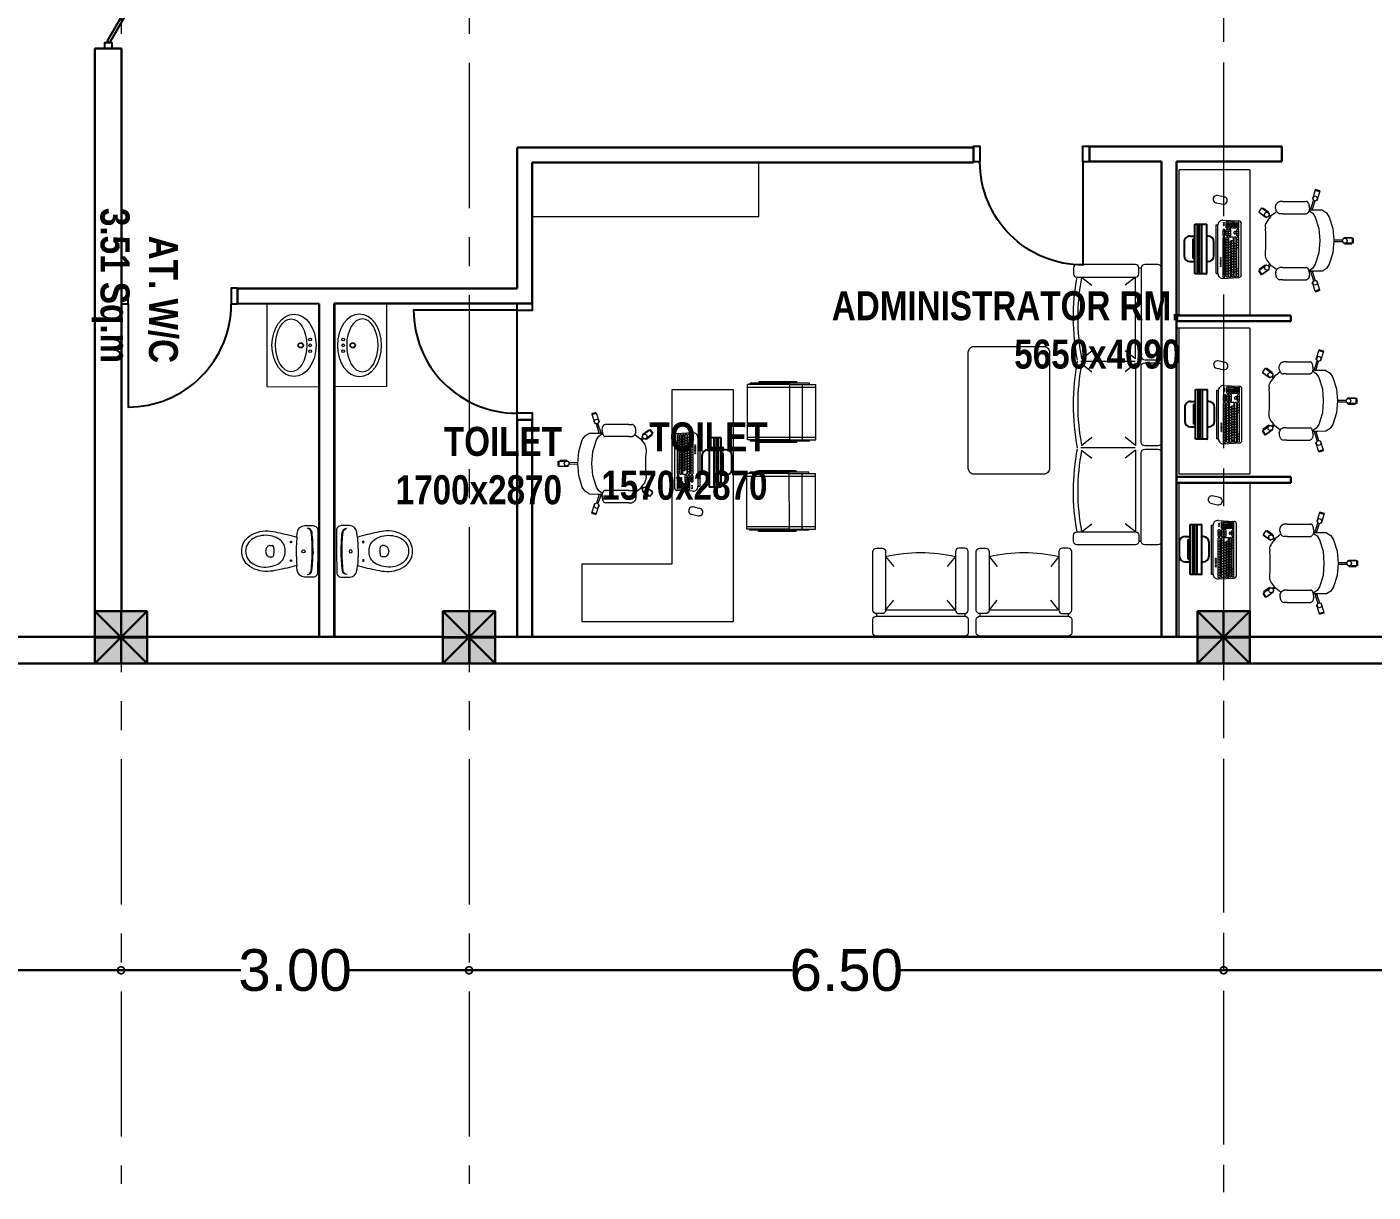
# Model space of a CAD drawing. Header units: metres. Extents: x 319894 to 3389272, y 120 to 6136017.
# Drawn here: x 321639.92 to 321651.53, y 3068002.67 to 3068012.71 of the extents above; entities that cross this region are included whole.
import ezdxf

# ---------------------------------------------------------------- set-up
doc = ezdxf.new("R2010")
doc.units = ezdxf.units.M
doc.header["$MEASUREMENT"] = 0
doc.linetypes.add('CENTER', pattern=[2, 1.25, -0.25, 0.25, -0.25])
doc.linetypes.add('HIDDEN', pattern=[0.375, 0.25, -0.125])
doc.layers.get('Defpoints').update_dxf_attribs({"color": 254})
for name, color, linetype, lineweight in [('a_MUEBLE', 255, 'Continuous', 5), ('a_MUEBLE ART', 4, 'Continuous', 5), ('centerline', 255, 'HIDDEN', 5), ('column', 50, 'Continuous', 30), ('Fixtures', 31, 'Continuous', 20), ('FURNITURE P 1 200', 255, 'Continuous', 13), ('hatch', 252, 'Continuous', 15), ('MOBILIARIO1', 144, 'Continuous', 5), ('wall', 4, 'Continuous', 30), ('WALL 1 200', 2, 'Continuous', 25)]:
    doc.layers.add(name, color=color, linetype=linetype, lineweight=lineweight)
for name, color, linetype in [('door_cad-block.com', 7, 'Continuous'), ('S-DIM', 7, 'Continuous'), ('TEXT', 255, 'Continuous')]:
    doc.layers.add(name, color=color, linetype=linetype)
doc.styles.get("Standard").update_dxf_attribs({"font": 'arial.ttf'})
doc.styles.add('TEXTS', font='swissl.ttf')
doc.dimstyles.new('DIMTEXT', dxfattribs={"dimscale": 0.4, "dimtxt": 0.9, "dimasz": 0.3, "dimexe": 0.05, "dimexo": 0.05, "dimgap": 0.05, "dimtad": 0, "dimzin": 1, "dimdsep": 46, "dimtxsty": 'TEXTS', "dimblk": 'DOTSMALL', "dimcen": 0.1, "dimclrd": 256, "dimclre": 6, "dimclrt": 3, "dimadec": 0, "dimazin": 0, "dimtfac": 0.15, "dimtix": 1, "dimtofl": 0, "dimtmove": 1, "dimatfit": 3, "dimldrblk": 'OPEN', "dimfxl": 1, "dimtolj": 1, "dimtzin": 0, "dimarcsym": 0})

# ---------------------------------------------------------------- blocks, each defined once
blk = doc.blocks.new('_DotSmall')
at = {"color": 0, "linetype": 'ByBlock', "const_width": 0.5}
blk.add_lwpolyline([(-0.0625, 0, 1), (0.0625, 0, 1)], format="xyb", close=True, dxfattribs=at)
blk = doc.blocks.new('*D901')
at = {"layer": 'Defpoints', "color": 0, "transparency": 16777216}
for p in [(322200.75, 3068056.698), (322200.75, 3068056.698), (322194.75, 3068056.233)]:
    blk.add_point(p, dxfattribs=at)
at = {"layer": 'S-DIM', "color": 6, "lineweight": -2, "transparency": 16777216}
blk.add_line((322194.75, 3068056.253), (322194.75, 3068056.718), dxfattribs=at)
at = {"layer": 'S-DIM', "lineweight": -2, "transparency": 16777216}
for p, q in [((322194.75, 3068056.698), (322197.283, 3068056.698)), ((322200.75, 3068056.698), (322198.217, 3068056.698))]:
    blk.add_line(p, q, dxfattribs=at)
at = {"layer": 'S-DIM', "lineweight": -2, "transparency": 16777216, "xscale": 0.12, "yscale": 0.12, "zscale": 0.12, "rotation": 180}
blk.add_blockref('_DotSmall', (322194.75, 3068056.698), dxfattribs=at)
at = {"layer": 'S-DIM', "lineweight": -2, "transparency": 16777216, "xscale": 0.12, "yscale": 0.12, "zscale": 0.12}
blk.add_blockref('_DotSmall', (322200.75, 3068056.698), dxfattribs=at)
at = {"layer": 'S-DIM', "color": 3, "transparency": 16777216, "insert": (322197.75, 3068056.698), "char_height": 0.36, "attachment_point": 5, "style": 'TEXTS'}
blk.add_mtext('\\A1;6.00', dxfattribs=at)
blk = doc.blocks.new('_Open')
at = {"color": 0, "linetype": 'ByBlock', "lineweight": -2}
for p, q in [((-1, 0.167), (0, 0)), ((-1, -0.167), (0, 0)), ((0, 0), (-1, 0))]:
    blk.add_line(p, q, dxfattribs=at)
blk = doc.blocks.new('*D902')
at = {"layer": 'Defpoints', "color": 0, "transparency": 16777216}
for p in [(322200.75, 3068056.698), (322203.75, 3068056.698), (322203.75, 3068056.698)]:
    blk.add_point(p, dxfattribs=at)
at = {"layer": 'S-DIM', "lineweight": -2, "transparency": 16777216}
for p, q in [((322200.75, 3068056.698), (322201.782, 3068056.698)), ((322203.75, 3068056.698), (322202.718, 3068056.698))]:
    blk.add_line(p, q, dxfattribs=at)
at = {"layer": 'S-DIM', "lineweight": -2, "transparency": 16777216, "xscale": 0.12, "yscale": 0.12, "zscale": 0.12, "rotation": 180}
blk.add_blockref('_DotSmall', (322200.75, 3068056.698), dxfattribs=at)
at = {"layer": 'S-DIM', "lineweight": -2, "transparency": 16777216, "xscale": 0.12, "yscale": 0.12, "zscale": 0.12}
blk.add_blockref('_DotSmall', (322203.75, 3068056.698), dxfattribs=at)
at = {"layer": 'S-DIM', "color": 3, "transparency": 16777216, "insert": (322202.25, 3068056.698), "char_height": 0.36, "attachment_point": 5, "style": 'TEXTS'}
blk.add_mtext('\\A1;3.00', dxfattribs=at)
blk = doc.blocks.new('*D903')
at = {"layer": 'Defpoints', "color": 0, "transparency": 16777216}
for p in [(322203.75, 3068056.698), (322210.255, 3068056.698), (322210.255, 3068056.698)]:
    blk.add_point(p, dxfattribs=at)
at = {"layer": 'S-DIM', "color": 6, "lineweight": -2, "transparency": 16777216}
blk.add_line((322210.255, 3068056.718), (322210.255, 3068056.718), dxfattribs=at)
at = {"layer": 'S-DIM', "lineweight": -2, "transparency": 16777216}
for p, q in [((322203.75, 3068056.698), (322206.535, 3068056.698)), ((322210.255, 3068056.698), (322207.47, 3068056.698))]:
    blk.add_line(p, q, dxfattribs=at)
at = {"layer": 'S-DIM', "lineweight": -2, "transparency": 16777216, "xscale": 0.12, "yscale": 0.12, "zscale": 0.12, "rotation": 180}
blk.add_blockref('_DotSmall', (322203.75, 3068056.698), dxfattribs=at)
at = {"layer": 'S-DIM', "lineweight": -2, "transparency": 16777216, "xscale": 0.12, "yscale": 0.12, "zscale": 0.12}
blk.add_blockref('_DotSmall', (322210.255, 3068056.698), dxfattribs=at)
at = {"layer": 'S-DIM', "color": 3, "transparency": 16777216, "insert": (322207.002, 3068056.698), "char_height": 0.36, "attachment_point": 5, "style": 'TEXTS'}
blk.add_mtext('\\A1;6.50', dxfattribs=at)
blk = doc.blocks.new('*D904')
at = {"layer": 'Defpoints', "color": 0, "transparency": 16777216}
for p in [(322210.255, 3068056.698), (322215.75, 3068056.698), (322215.75, 3068056.698)]:
    blk.add_point(p, dxfattribs=at)
at = {"layer": 'S-DIM', "color": 6, "lineweight": -2, "transparency": 16777216}
blk.add_line((322210.255, 3068056.718), (322210.255, 3068056.718), dxfattribs=at)
at = {"layer": 'S-DIM', "lineweight": -2, "transparency": 16777216}
for p, q in [((322210.255, 3068056.698), (322212.535, 3068056.698)), ((322215.75, 3068056.698), (322213.47, 3068056.698))]:
    blk.add_line(p, q, dxfattribs=at)
at = {"layer": 'S-DIM', "lineweight": -2, "transparency": 16777216, "xscale": 0.12, "yscale": 0.12, "zscale": 0.12, "rotation": 180}
blk.add_blockref('_DotSmall', (322210.255, 3068056.698), dxfattribs=at)
at = {"layer": 'S-DIM', "lineweight": -2, "transparency": 16777216, "xscale": 0.12, "yscale": 0.12, "zscale": 0.12}
blk.add_blockref('_DotSmall', (322215.75, 3068056.698), dxfattribs=at)
at = {"layer": 'S-DIM', "color": 3, "transparency": 16777216, "insert": (322213.002, 3068056.698), "char_height": 0.36, "attachment_point": 5, "style": 'TEXTS'}
blk.add_mtext('\\A1;5.50', dxfattribs=at)
blk = doc.blocks.new('column')
at = {"layer": 'hatch'}
h = blk.add_hatch(color=256, dxfattribs=at)
h.dxf.hatch_style = 1
h.paths.add_polyline_path([(0, 0), (0.45, 0), (0.45, 0.45), (0, 0.45)])
at = {"layer": 'column'}
for p, q in [((0, 0.45), (0.45, 0)), ((0, 0), (0.45, 0.45)), ((0.225, 0.45), (0.225, 0)), ((0, 0.225), (0.45, 0.225))]:
    blk.add_line(p, q, dxfattribs=at)
blk.add_lwpolyline([(0, 0), (0.45, 0), (0.45, 0.45), (0, 0.45)], close=True, dxfattribs=at)
blk = doc.blocks.new('ca_ba_wc057')
at = {"layer": 'a_MUEBLE ART', "color": 8}
for p, q in [((0, -4), (-1.1, -4)), ((0, -4), (1.1, -4)), ((-4.8, -41.3), (-4.8, -39.3)), ((4.8, -41.3), (4.8, -39.3))]:
    blk.add_line(p, q, dxfattribs=at)
at = {"layer": 'a_MUEBLE ART'}
blk.add_lwpolyline([(-16.3, -34.8, -0.017322), (-12.2, -18, -0.007818), (-16.6, -17.5, -0.379899), (-22.2, -11.2), (-22.2, -4, -0.414214), (-18.2, 0), (0, 0), (18.2, 0, -0.414214), (22.2, -4), (22.2, -11.2, -0.379899), (16.6, -17.5, -0.007818), (12.2, -18, -0.017322), (16.3, -34.8, -0.034533), (17.5, -43, -0.180901), (11.8, -60.3, -0.210568), (0, -65.5, -0.210568), (-11.8, -60.3, -0.180901), (-17.5, -43, -0.034533)], format="xyb", close=True, dxfattribs=at)
at = {"layer": 'a_MUEBLE ART', "color": 8}
for centre, radius in [((0, -12.2), 1.35), ((0, -12.2), 1.35), ((-8, -23), 0.75), ((8, -23), 0.75)]:
    blk.add_circle(centre, radius, dxfattribs=at)
for centre, radius, start, end in [((-16, -8.9), 4, 96.2719, 180), ((-16, -9.6), 4, 96.2141, 169.7572), ((0, -154), 149.3, 90, 96.3306), ((0, -154), 150, 90, 96.2719), ((0, -154), 150, 83.7281, 90), ((0, -154), 149.3, 83.6694, 90), ((16, -8.9), 4, 0, 83.7281), ((16, -9.6), 4, 10.2428, 83.7859), ((-3.3, -39.3), 1.5, 96.6492, 180), ((-1.8, -41.3), 3, 180, 233.1301), ((0, -38.9), 6, 233.1301, 270), ((0, -67.6), 30, 90, 96.6492), ((0, -67.6), 30, 83.3508, 90), ((0, -38.9), 6, 270, 306.8699), ((3.3, -39.3), 1.5, 0, 83.3508), ((1.8, -41.3), 3, 306.8699, 0)]:
    blk.add_arc(centre, radius, start, end, dxfattribs=at)
at = {"layer": 'a_MUEBLE ART'}
for centre, radius, start, end in [((0, 121.9), 140.4, 264.9986, 270), ((0, 121.9), 140.4, 270, 275.0014), ((11.2, -45.8), 25, 152.5973, 168.3805), ((-0.7, -39.6), 11.6, 96.2419, 152.5973), ((0, -46), 18, 90, 96.2419), ((0, -46), 18, 83.7581, 90), ((0.7, -39.6), 11.6, 27.4027, 83.7581), ((-11.2, -45.8), 25, 11.6195, 27.4027), ((7.9, -45.1), 21.6, 168.3805, 209.1161), ((-7.9, -45.1), 21.6, 330.8839, 11.6195), ((0, -49.5), 12.6, 209.1161, 270), ((0, -49.5), 12.6, 270, 330.8839)]:
    blk.add_arc(centre, radius, start, end, dxfattribs=at)
blk = doc.blocks.new('GHE-BANH')
for p, q in [((-301, -34), (-231, -120)), ((301, -34), (231, -120)), ((-301, -497), (-231, -410)), ((301, -497), (231, -410)), ((-381, -527), (-381, -548)), ((-301, -497), (301, -497)), ((381, -527), (381, -548))]:
    blk.add_line(p, q)
for points in [[(-411, -497), (-411, 7, -0.414214), (-381, 37), (-331, 37, -0.414214), (-301, 7), (-301, -497, -0.414214), (-331, -527), (-381, -527, -0.414214)], [(411, -497), (411, 7, 0.414214), (381, 37), (331, 37, 0.414214), (301, 7), (301, -497, 0.414214), (331, -527), (381, -527, 0.414214)], [(-411, -578), (-411, -691, 0.414214), (-381, -721), (381, -721, 0.414214), (411, -691), (411, -578, 0.414214), (381, -548), (-381, -548, 0.414214)]]:
    blk.add_lwpolyline(points, format="xyb", close=True)
blk.add_arc((0, -1362), 1362, 77.2483, 102.7517)
blk = doc.blocks.new('SALOND')
for p, q in [((-1175, -194), (-1175, -173)), ((-391, -224), (-1095, -224)), ((-1095, -224), (-1025, -311)), ((-391, -224), (-461, -311)), ((-350, -224), (354, -224)), ((-350, -224), (-280, -311)), ((-350, -224), (-280, -311)), ((354, -224), (284, -311)), ((395, -224), (1099, -224)), ((395, -224), (465, -311)), ((1099, -224), (1029, -311)), ((1180, -194), (1180, -173)), ((-1095, -687), (-1025, -600)), ((-391, -687), (-461, -600)), ((-350, -687), (-280, -600)), ((354, -687), (284, -600)), ((395, -687), (465, -600)), ((1099, -687), (1029, -600))]:
    blk.add_line(p, q)
for points in [[(-383, -143), (-383, -30, 0.414214), (-413, 0), (-1175, 0, 0.414214), (-1205, -30), (-1205, -143, 0.414214), (-1175, -173), (-413, -173, 0.414214)], [(-357, -143), (-357, -30, -0.414214), (-327, 0), (327, 0, -0.414214), (357, -30), (357, -143, -0.414214), (327, -173), (-327, -173, -0.414214)], [(388, -143), (388, -30, -0.414214), (418, 0), (1180, 0, -0.414214), (1210, -30), (1210, -143, -0.414214), (1180, -173), (418, -173, -0.414214)], [(-1205, -224), (-1205, -728, 0.414214), (-1175, -758), (-1125, -758, 0.414214), (-1095, -728), (-1095, -224, 0.414214), (-1125, -194), (-1175, -194, 0.414214)], [(1210, -224), (1210, -728, -0.414214), (1180, -758), (1129, -758, -0.414214), (1099, -728), (1099, -224, -0.414214), (1129, -194), (1180, -194, -0.414214)]]:
    blk.add_lwpolyline(points, format="xyb", close=True)
for points in [[(-369, -225), (-369, -695)], [(376, -225), (376, -695)]]:
    blk.add_lwpolyline(points)
for centre, radius, start, end in [((-743, 1140), 1861, 259.0974, 280.9026), ((2, 1140), 1861, 259.0974, 280.9026), ((747, 1140), 1861, 259.0974, 280.9026), ((-743, 1160), 1921, 259.442, 280.9026), ((2, 1160), 1921, 258.8192, 281.1808), ((747, 1160), 1921, 259.0974, 280.558)]:
    blk.add_arc(centre, radius, start, end)
blk = doc.blocks.new('A$C0B3E6E50')
at = {"layer": 'Fixtures'}
blk.add_lwpolyline([(1077, 707), (1677, 707, 0.414214), (1727, 757), (1727, 1757, 0.414214), (1677, 1807), (1077, 1807, 0.414214), (1027, 1757), (1027, 757, 0.414214)], format="xyb", close=True, dxfattribs=at)
at = {"layer": 'Fixtures', "rotation": 180}
for p in [(615, 2482), (1507, 2482)]:
    blk.add_blockref('GHE-BANH', p, dxfattribs=at)
at = {"layer": 'Fixtures', "xscale": -1, "rotation": 270}
blk.add_blockref('SALOND', (2691, 1205), dxfattribs=at)
blk = doc.blocks.new('*U629')
at = {"color": 0}
for points in [[(-900, 0), (-850, 0), (-850, 121), (-900, 121)], [(-50, 0), (0, 0), (0, 121), (-50, 121)]]:
    blk.add_lwpolyline(points, close=True, dxfattribs=at)
at = {"color": 0, "linetype": 'ByBlock', "ltscale": 10}
blk.add_lwpolyline([(-850, 0), (-850, -800, 0.414214), (-50, 0)], format="xyb", dxfattribs=at)
blk = doc.blocks.new('SILLA3')
at = {"layer": 'MOBILIARIO1'}
for p, q in [((389.0278, 372.941), (389.0279, 373.3228)), ((389.2082, 373.3228), (389.0279, 373.3228)), ((389.2082, 373.3046), (389.0279, 373.3047)), ((389.0732, 373.3228), (389.0732, 373.3319)), ((389.0732, 373.3319), (389.4805, 373.3318)), ((389.1218, 373.3228), (389.1217, 372.941)), ((389.1605, 373.341), (389.4205, 373.3409)), ((389.1605, 373.341), (389.1605, 373.3319)), ((389.208, 372.9409), (389.2082, 373.3228)), ((389.2082, 373.3228), (389.5005, 373.3227)), ((389.5004, 373.3045), (389.2082, 373.3046)), ((389.4205, 373.3409), (389.4205, 373.3318)), ((389.4805, 373.3227), (389.4805, 373.3318)), ((389.5003, 372.9408), (389.5005, 373.3227)), ((389.208, 372.9591), (389.0278, 372.9592)), ((389.208, 372.9409), (389.0278, 372.941)), ((389.073, 372.9319), (389.073, 372.941)), ((389.073, 372.9319), (389.4803, 372.9318)), ((389.1603, 372.9228), (389.1603, 372.9319)), ((389.5003, 372.959), (389.208, 372.9591)), ((389.208, 372.9409), (389.5003, 372.9408)), ((389.4203, 372.9227), (389.4203, 372.9318)), ((389.4803, 372.9408), (389.4803, 372.9318)), ((389.1603, 372.9228), (389.4203, 372.9227))]:
    blk.add_line(p, q, dxfattribs=at)
blk = doc.blocks.new('chair')
at = {"color": 2}
for p, q in [((321983.037, 3068075.37), (321983.076, 3068075.382)), ((321983.563, 3068075.203), (321983.539, 3068075.236)), ((321982.751, 3068074.924), (321982.751, 3068074.966)), ((321983.037, 3068074.52), (321983.076, 3068074.508))]:
    blk.add_line(p, q, dxfattribs=at)
at = {"layer": 'MOBILIARIO1', "linetype": 'Continuous'}
for p, q in [((321983.037, 3068075.37), (321983.062, 3068075.29)), ((321983.062, 3068075.29), (321983.066, 3068075.291)), ((321983.076, 3068075.383), (321983.101, 3068075.302)), ((321983.102, 3068075.208), (321983.078, 3068075.287)), ((321983.118, 3068075.208), (321983.09, 3068075.291)), ((321983.097, 3068075.301), (321983.101, 3068075.302)), ((321983.103, 3068075.314), (321983.1, 3068075.307)), ((321983.138, 3068075.273), (321983.142, 3068075.278)), ((321983.142, 3068075.278), (321983.147, 3068075.281)), ((321983.147, 3068075.281), (321983.151, 3068075.282)), ((321983.356, 3068075.282), (321983.151, 3068075.282)), ((321983.356, 3068075.282), (321983.365, 3068075.282)), ((321983.365, 3068075.282), (321983.374, 3068075.282)), ((321983.374, 3068075.282), (321983.382, 3068075.282)), ((321983.389, 3068075.281), (321983.382, 3068075.282)), ((321983.391, 3068075.28), (321983.389, 3068075.281)), ((321983.397, 3068075.277), (321983.391, 3068075.28)), ((321983.403, 3068075.272), (321983.397, 3068075.277)), ((321983.015, 3068075.207), (321983.087, 3068075.208)), ((321983.087, 3068075.208), (321983.091, 3068075.208)), ((321983.091, 3068075.208), (321983.109, 3068075.208)), ((321983.109, 3068075.208), (321983.12, 3068075.208)), ((321983.12, 3068075.208), (321983.128, 3068075.208)), ((321983.126, 3068075.23), (321983.127, 3068075.239)), ((321983.126, 3068075.23), (321983.127, 3068075.22)), ((321983.127, 3068075.24), (321983.128, 3068075.249)), ((321983.127, 3068075.24), (321983.127, 3068075.239)), ((321983.127, 3068075.22), (321983.128, 3068075.21)), ((321983.127, 3068075.22), (321983.127, 3068075.22)), ((321983.128, 3068075.25), (321983.13, 3068075.259)), ((321983.128, 3068075.25), (321983.128, 3068075.249)), ((321983.128, 3068075.21), (321983.13, 3068075.201)), ((321983.128, 3068075.21), (321983.128, 3068075.21)), ((321983.13, 3068075.259), (321983.134, 3068075.267)), ((321983.13, 3068075.201), (321983.134, 3068075.193)), ((321983.134, 3068075.267), (321983.138, 3068075.273)), ((321983.134, 3068075.193), (321983.138, 3068075.186)), ((321983.138, 3068075.186), (321983.142, 3068075.181)), ((321983.142, 3068075.181), (321983.147, 3068075.178)), ((321983.147, 3068075.178), (321983.151, 3068075.177)), ((321983.356, 3068075.177), (321983.151, 3068075.177)), ((321983.356, 3068075.177), (321983.365, 3068075.177)), ((321983.365, 3068075.177), (321983.374, 3068075.177)), ((321983.374, 3068075.177), (321983.382, 3068075.177)), ((321983.389, 3068075.178), (321983.382, 3068075.177)), ((321983.382, 3068075.177), (321983.382, 3068075.177)), ((321983.389, 3068075.178), (321983.391, 3068075.179)), ((321983.397, 3068075.182), (321983.391, 3068075.179)), ((321983.403, 3068075.187), (321983.397, 3068075.182)), ((321983.408, 3068075.266), (321983.403, 3068075.272)), ((321983.408, 3068075.193), (321983.403, 3068075.187)), ((321983.409, 3068075.264), (321983.408, 3068075.266)), ((321983.408, 3068075.193), (321983.409, 3068075.196)), ((321983.413, 3068075.257), (321983.409, 3068075.264)), ((321983.413, 3068075.203), (321983.409, 3068075.196)), ((321983.409, 3068075.195), (321983.426, 3068075.182)), ((321983.414, 3068075.254), (321983.413, 3068075.257)), ((321983.413, 3068075.203), (321983.414, 3068075.206)), ((321983.415, 3068075.25), (321983.414, 3068075.254)), ((321983.414, 3068075.206), (321983.415, 3068075.209)), ((321983.417, 3068075.244), (321983.415, 3068075.25)), ((321983.417, 3068075.216), (321983.415, 3068075.209)), ((321983.417, 3068075.241), (321983.417, 3068075.244)), ((321983.418, 3068075.237), (321983.417, 3068075.241)), ((321983.417, 3068075.219), (321983.418, 3068075.222)), ((321983.417, 3068075.216), (321983.417, 3068075.219)), ((321983.418, 3068075.234), (321983.418, 3068075.237)), ((321983.418, 3068075.23), (321983.418, 3068075.234)), ((321983.418, 3068075.226), (321983.418, 3068075.23)), ((321983.418, 3068075.222), (321983.418, 3068075.226)), ((321983.426, 3068075.182), (321983.458, 3068075.158)), ((321983.458, 3068075.158), (321983.475, 3068075.171)), ((321983.465, 3068075.148), (321983.483, 3068075.161)), ((321983.539, 3068075.237), (321983.473, 3068075.187)), ((321983.473, 3068075.187), (321983.475, 3068075.184)), ((321983.477, 3068075.19), (321983.478, 3068075.198)), ((321983.478, 3068075.198), (321983.528, 3068075.235)), ((321983.563, 3068075.203), (321983.497, 3068075.153)), ((321983.508, 3068075.155), (321983.558, 3068075.192)), ((321983.458, 3068075.158), (321983.459, 3068075.156)), ((321983.459, 3068075.156), (321983.474, 3068075.135)), ((321983.474, 3068075.135), (321983.49, 3068075.114)), ((321983.49, 3068075.114), (321983.492, 3068075.112)), ((321983.492, 3068075.112), (321983.494, 3068075.109)), ((321983.494, 3068075.157), (321983.497, 3068075.153)), ((321983.494, 3068075.109), (321983.501, 3068075.092)), ((321983.508, 3068075.155), (321983.501, 3068075.156)), ((321983.501, 3068075.092), (321983.504, 3068075.076)), ((321983.505, 3068075.049), (321983.501, 3068075.003)), ((321983.504, 3068075.076), (321983.506, 3068075.06)), ((321983.506, 3068075.06), (321983.505, 3068075.049)), ((321982.751, 3068074.966), (321982.833, 3068074.966)), ((321982.823, 3068074.972), (321982.761, 3068074.972)), ((321982.823, 3068074.972), (321982.828, 3068074.966)), ((321982.833, 3068074.966), (321982.833, 3068074.962)), ((321982.833, 3068074.928), (321982.833, 3068074.924)), ((321982.916, 3068074.953), (321982.84, 3068074.952)), ((321982.916, 3068074.938), (321982.84, 3068074.939)), ((321983.501, 3068075.004), (321983.501, 3068074.886)), ((321982.751, 3068074.924), (321982.833, 3068074.924)), ((321982.823, 3068074.919), (321982.761, 3068074.919)), ((321982.828, 3068074.924), (321982.823, 3068074.919)), ((321983.501, 3068074.887), (321983.505, 3068074.84)), ((321983.504, 3068074.813), (321983.501, 3068074.798)), ((321983.506, 3068074.828), (321983.504, 3068074.813)), ((321983.506, 3068074.828), (321983.505, 3068074.84)), ((321983.13, 3068074.69), (321983.134, 3068074.698)), ((321983.134, 3068074.698), (321983.138, 3068074.704)), ((321983.138, 3068074.704), (321983.142, 3068074.709)), ((321983.142, 3068074.709), (321983.147, 3068074.712)), ((321983.147, 3068074.712), (321983.151, 3068074.713)), ((321983.356, 3068074.713), (321983.151, 3068074.713)), ((321983.356, 3068074.713), (321983.365, 3068074.713)), ((321983.365, 3068074.713), (321983.374, 3068074.713)), ((321983.374, 3068074.713), (321983.382, 3068074.713)), ((321983.382, 3068074.713), (321983.382, 3068074.713)), ((321983.389, 3068074.712), (321983.382, 3068074.713)), ((321983.389, 3068074.712), (321983.391, 3068074.711)), ((321983.397, 3068074.708), (321983.391, 3068074.711)), ((321983.403, 3068074.703), (321983.397, 3068074.708)), ((321983.408, 3068074.697), (321983.403, 3068074.703)), ((321983.408, 3068074.697), (321983.409, 3068074.695)), ((321983.409, 3068074.695), (321983.426, 3068074.708)), ((321983.413, 3068074.687), (321983.409, 3068074.695)), ((321983.426, 3068074.708), (321983.436, 3068074.716)), ((321983.436, 3068074.716), (321983.458, 3068074.732)), ((321983.459, 3068074.734), (321983.458, 3068074.732)), ((321983.459, 3068074.734), (321983.474, 3068074.755)), ((321983.462, 3068074.737), (321983.475, 3068074.727)), ((321983.469, 3068074.748), (321983.483, 3068074.738)), ((321983.473, 3068074.711), (321983.475, 3068074.715)), ((321983.539, 3068074.662), (321983.473, 3068074.711)), ((321983.474, 3068074.755), (321983.479, 3068074.761)), ((321983.478, 3068074.701), (321983.477, 3068074.708)), ((321983.478, 3068074.701), (321983.528, 3068074.664)), ((321983.479, 3068074.761), (321983.49, 3068074.776)), ((321983.492, 3068074.779), (321983.49, 3068074.776)), ((321983.494, 3068074.782), (321983.492, 3068074.779)), ((321983.494, 3068074.782), (321983.501, 3068074.798)), ((321983.494, 3068074.742), (321983.497, 3068074.745)), ((321983.563, 3068074.696), (321983.497, 3068074.745)), ((321983.501, 3068074.742), (321983.508, 3068074.743)), ((321983.508, 3068074.743), (321983.558, 3068074.706)), ((321983.539, 3068074.662), (321983.563, 3068074.696)), ((321983.558, 3068074.706), (321983.559, 3068074.699)), ((321983.015, 3068074.683), (321983.087, 3068074.682)), ((321983.037, 3068074.52), (321983.062, 3068074.601)), ((321983.062, 3068074.601), (321983.066, 3068074.599)), ((321983.076, 3068074.508), (321983.101, 3068074.588)), ((321983.102, 3068074.682), (321983.078, 3068074.603)), ((321983.087, 3068074.682), (321983.091, 3068074.682)), ((321983.118, 3068074.682), (321983.09, 3068074.599)), ((321983.091, 3068074.682), (321983.109, 3068074.682)), ((321983.097, 3068074.589), (321983.101, 3068074.588)), ((321983.103, 3068074.576), (321983.1, 3068074.583)), ((321983.109, 3068074.682), (321983.12, 3068074.682)), ((321983.12, 3068074.682), (321983.128, 3068074.682)), ((321983.126, 3068074.661), (321983.127, 3068074.67)), ((321983.126, 3068074.661), (321983.127, 3068074.651)), ((321983.127, 3068074.671), (321983.128, 3068074.68)), ((321983.127, 3068074.67), (321983.127, 3068074.671)), ((321983.127, 3068074.651), (321983.128, 3068074.641)), ((321983.127, 3068074.651), (321983.127, 3068074.651)), ((321983.128, 3068074.681), (321983.13, 3068074.69)), ((321983.128, 3068074.68), (321983.128, 3068074.681)), ((321983.128, 3068074.641), (321983.13, 3068074.631)), ((321983.128, 3068074.641), (321983.128, 3068074.641)), ((321983.13, 3068074.631), (321983.134, 3068074.624)), ((321983.134, 3068074.624), (321983.138, 3068074.617)), ((321983.138, 3068074.617), (321983.142, 3068074.612)), ((321983.142, 3068074.612), (321983.147, 3068074.609)), ((321983.147, 3068074.609), (321983.151, 3068074.608)), ((321983.356, 3068074.608), (321983.151, 3068074.608)), ((321983.356, 3068074.608), (321983.365, 3068074.608)), ((321983.365, 3068074.608), (321983.374, 3068074.608)), ((321983.374, 3068074.608), (321983.382, 3068074.608)), ((321983.389, 3068074.609), (321983.382, 3068074.608)), ((321983.391, 3068074.61), (321983.389, 3068074.609)), ((321983.397, 3068074.613), (321983.391, 3068074.61)), ((321983.403, 3068074.618), (321983.397, 3068074.613)), ((321983.408, 3068074.624), (321983.403, 3068074.618)), ((321983.409, 3068074.626), (321983.408, 3068074.624)), ((321983.413, 3068074.634), (321983.409, 3068074.626)), ((321983.413, 3068074.687), (321983.414, 3068074.685)), ((321983.414, 3068074.636), (321983.413, 3068074.634)), ((321983.414, 3068074.685), (321983.415, 3068074.681)), ((321983.415, 3068074.64), (321983.414, 3068074.636)), ((321983.417, 3068074.675), (321983.415, 3068074.681)), ((321983.417, 3068074.646), (321983.415, 3068074.64)), ((321983.417, 3068074.675), (321983.417, 3068074.672)), ((321983.417, 3068074.672), (321983.418, 3068074.668)), ((321983.418, 3068074.653), (321983.417, 3068074.649)), ((321983.417, 3068074.649), (321983.417, 3068074.646)), ((321983.418, 3068074.668), (321983.418, 3068074.665)), ((321983.418, 3068074.665), (321983.418, 3068074.661)), ((321983.418, 3068074.661), (321983.418, 3068074.657)), ((321983.418, 3068074.657), (321983.418, 3068074.653))]:
    blk.add_line(p, q, dxfattribs=at)
for points in [[(321983.098, 3068075.308), (321983.092, 3068075.293), (321983.078, 3068075.287), (321983.063, 3068075.293), (321983.057, 3068075.308), (321983.063, 3068075.323), (321983.078, 3068075.329), (321983.092, 3068075.323)], [(321983.515, 3068075.178), (321983.509, 3068075.163), (321983.495, 3068075.157), (321983.48, 3068075.163), (321983.474, 3068075.178), (321983.48, 3068075.193), (321983.495, 3068075.199), (321983.509, 3068075.193)], [(321982.841, 3068074.945), (321982.835, 3068074.93), (321982.821, 3068074.924), (321982.806, 3068074.93), (321982.8, 3068074.945), (321982.806, 3068074.96), (321982.821, 3068074.966), (321982.835, 3068074.96)], [(321983.515, 3068074.721), (321983.509, 3068074.706), (321983.495, 3068074.7), (321983.48, 3068074.706), (321983.474, 3068074.721), (321983.48, 3068074.736), (321983.495, 3068074.742), (321983.509, 3068074.736)], [(321983.098, 3068074.582), (321983.092, 3068074.597), (321983.078, 3068074.603), (321983.063, 3068074.597), (321983.057, 3068074.582), (321983.063, 3068074.567), (321983.078, 3068074.561), (321983.092, 3068074.567)]]:
    blk.add_lwpolyline(points, close=True, dxfattribs=at)
for points in [[(321982.955, 3068075.149), (321982.979, 3068075.184), (321983.015, 3068075.207)], [(321983.077, 3068075.149), (321983.098, 3068075.181), (321983.13, 3068075.204)], [(321982.916, 3068074.945), (321982.924, 3068075.049), (321982.955, 3068075.149)], [(321983.038, 3068074.945), (321983.046, 3068075.049), (321983.077, 3068075.149)], [(321982.955, 3068074.742), (321982.924, 3068074.841), (321982.916, 3068074.945)], [(321983.077, 3068074.742), (321983.046, 3068074.841), (321983.038, 3068074.945)], [(321983.015, 3068074.683), (321982.979, 3068074.706), (321982.955, 3068074.742)], [(321983.13, 3068074.687), (321983.098, 3068074.709), (321983.077, 3068074.742)]]:
    blk.add_lwpolyline(points, dxfattribs=at)
blk = doc.blocks.new('desktop')
at = {"layer": 'a_MUEBLE', "color": 8}
for p, q in [((321984.496, 3068129.625), (321984.496, 3068129.179)), ((321984.654, 3068129.654), (321984.516, 3068129.646)), ((321984.517, 3068129.633), (321984.517, 3068129.302)), ((321984.517, 3068129.615), (321984.533, 3068129.615)), ((321984.517, 3068129.592), (321984.533, 3068129.592)), ((321984.531, 3068129.636), (321984.519, 3068129.635)), ((321984.533, 3068129.634), (321984.533, 3068129.302)), ((321984.54, 3068129.634), (321984.54, 3068129.302)), ((321984.54, 3068129.601), (321984.556, 3068129.601)), ((321984.554, 3068129.637), (321984.542, 3068129.636)), ((321984.556, 3068129.635), (321984.556, 3068129.302)), ((321984.563, 3068129.635), (321984.563, 3068129.302)), ((321984.563, 3068129.624), (321984.579, 3068129.624)), ((321984.563, 3068129.601), (321984.579, 3068129.601)), ((321984.577, 3068129.638), (321984.565, 3068129.638)), ((321984.579, 3068129.636), (321984.579, 3068129.33)), ((321984.585, 3068129.637), (321984.585, 3068129.33)), ((321984.585, 3068129.61), (321984.602, 3068129.61)), ((321984.585, 3068129.588), (321984.602, 3068129.588)), ((321984.599, 3068129.64), (321984.588, 3068129.639)), ((321984.602, 3068129.637), (321984.602, 3068129.302)), ((321984.608, 3068129.638), (321984.608, 3068129.302)), ((321984.608, 3068129.616), (321984.625, 3068129.616)), ((321984.608, 3068129.593), (321984.625, 3068129.593)), ((321984.622, 3068129.641), (321984.61, 3068129.64)), ((321984.625, 3068129.638), (321984.625, 3068129.302)), ((321984.637, 3068129.64), (321984.637, 3068129.302)), ((321984.637, 3068129.624), (321984.653, 3068129.624)), ((321984.637, 3068129.601), (321984.653, 3068129.601)), ((321984.651, 3068129.643), (321984.639, 3068129.643)), ((321984.653, 3068129.641), (321984.653, 3068129.302)), ((321984.697, 3068129.612), (321984.697, 3068129.192)), ((321984.712, 3068129.612), (321984.697, 3068129.612)), ((321984.712, 3068129.612), (321984.712, 3068129.192)), ((321984.517, 3068129.57), (321984.533, 3068129.57)), ((321984.54, 3068129.579), (321984.556, 3068129.579)), ((321984.54, 3068129.556), (321984.556, 3068129.556)), ((321984.54, 3068129.533), (321984.556, 3068129.533)), ((321984.54, 3068129.511), (321984.556, 3068129.511)), ((321984.54, 3068129.488), (321984.556, 3068129.488)), ((321984.563, 3068129.579), (321984.579, 3068129.579)), ((321984.563, 3068129.556), (321984.579, 3068129.556)), ((321984.563, 3068129.533), (321984.579, 3068129.533)), ((321984.563, 3068129.511), (321984.579, 3068129.511)), ((321984.563, 3068129.488), (321984.579, 3068129.488)), ((321984.585, 3068129.565), (321984.602, 3068129.565)), ((321984.585, 3068129.542), (321984.602, 3068129.542)), ((321984.585, 3068129.52), (321984.602, 3068129.52)), ((321984.585, 3068129.497), (321984.602, 3068129.497)), ((321984.585, 3068129.475), (321984.602, 3068129.475)), ((321984.608, 3068129.57), (321984.625, 3068129.57)), ((321984.608, 3068129.548), (321984.625, 3068129.548)), ((321984.608, 3068129.525), (321984.625, 3068129.525)), ((321984.608, 3068129.503), (321984.625, 3068129.503)), ((321984.608, 3068129.48), (321984.625, 3068129.48)), ((321984.637, 3068129.579), (321984.653, 3068129.579)), ((321984.637, 3068129.556), (321984.653, 3068129.556)), ((321984.637, 3068129.533), (321984.653, 3068129.533)), ((321984.637, 3068129.511), (321984.653, 3068129.511)), ((321984.637, 3068129.488), (321984.653, 3068129.488)), ((321984.517, 3068129.389), (321984.533, 3068129.389)), ((321984.517, 3068129.367), (321984.533, 3068129.367)), ((321984.54, 3068129.466), (321984.556, 3068129.466)), ((321984.54, 3068129.443), (321984.556, 3068129.443)), ((321984.54, 3068129.421), (321984.556, 3068129.421)), ((321984.54, 3068129.398), (321984.556, 3068129.398)), ((321984.54, 3068129.375), (321984.556, 3068129.375)), ((321984.54, 3068129.353), (321984.556, 3068129.353)), ((321984.563, 3068129.466), (321984.579, 3068129.466)), ((321984.563, 3068129.443), (321984.579, 3068129.443)), ((321984.563, 3068129.421), (321984.579, 3068129.421)), ((321984.563, 3068129.398), (321984.579, 3068129.398)), ((321984.563, 3068129.375), (321984.579, 3068129.375)), ((321984.563, 3068129.353), (321984.579, 3068129.353)), ((321984.585, 3068129.452), (321984.602, 3068129.452)), ((321984.585, 3068129.429), (321984.602, 3068129.429)), ((321984.585, 3068129.407), (321984.602, 3068129.407)), ((321984.585, 3068129.384), (321984.602, 3068129.384)), ((321984.585, 3068129.362), (321984.602, 3068129.362)), ((321984.608, 3068129.458), (321984.625, 3068129.458)), ((321984.608, 3068129.435), (321984.625, 3068129.435)), ((321984.608, 3068129.412), (321984.625, 3068129.412)), ((321984.608, 3068129.39), (321984.625, 3068129.39)), ((321984.608, 3068129.367), (321984.625, 3068129.367)), ((321984.637, 3068129.466), (321984.653, 3068129.466)), ((321984.637, 3068129.443), (321984.653, 3068129.443)), ((321984.637, 3068129.421), (321984.653, 3068129.421)), ((321984.637, 3068129.398), (321984.653, 3068129.398)), ((321984.637, 3068129.375), (321984.653, 3068129.375)), ((321984.637, 3068129.353), (321984.653, 3068129.353)), ((321984.517, 3068129.344), (321984.533, 3068129.344)), ((321984.517, 3068129.322), (321984.533, 3068129.322)), ((321984.517, 3068129.285), (321984.517, 3068129.234)), ((321984.517, 3068129.269), (321984.533, 3068129.269)), ((321984.517, 3068129.25), (321984.533, 3068129.25)), ((321984.519, 3068129.299), (321984.531, 3068129.299)), ((321984.519, 3068129.287), (321984.531, 3068129.287)), ((321984.533, 3068129.285), (321984.533, 3068129.234)), ((321984.54, 3068129.267), (321984.54, 3068129.253)), ((321984.542, 3068129.299), (321984.554, 3068129.299)), ((321984.542, 3068129.269), (321984.554, 3068129.269)), ((321984.542, 3068129.25), (321984.554, 3068129.25)), ((321984.556, 3068129.267), (321984.556, 3068129.253)), ((321984.563, 3068129.33), (321984.585, 3068129.33)), ((321984.565, 3068129.299), (321984.6, 3068129.299)), ((321984.585, 3068129.342), (321984.602, 3068129.342)), ((321984.585, 3068129.285), (321984.585, 3068129.234)), ((321984.585, 3068129.269), (321984.602, 3068129.269)), ((321984.585, 3068129.25), (321984.602, 3068129.25)), ((321984.588, 3068129.287), (321984.6, 3068129.287)), ((321984.602, 3068129.285), (321984.602, 3068129.234)), ((321984.608, 3068129.345), (321984.625, 3068129.345)), ((321984.608, 3068129.322), (321984.625, 3068129.322)), ((321984.608, 3068129.285), (321984.608, 3068129.234)), ((321984.608, 3068129.269), (321984.625, 3068129.269)), ((321984.608, 3068129.25), (321984.625, 3068129.25)), ((321984.611, 3068129.299), (321984.622, 3068129.299)), ((321984.611, 3068129.287), (321984.622, 3068129.287)), ((321984.625, 3068129.285), (321984.625, 3068129.234)), ((321984.637, 3068129.33), (321984.653, 3068129.33)), ((321984.637, 3068129.285), (321984.637, 3068129.234)), ((321984.637, 3068129.269), (321984.653, 3068129.269)), ((321984.637, 3068129.25), (321984.653, 3068129.25)), ((321984.639, 3068129.299), (321984.651, 3068129.299)), ((321984.639, 3068129.287), (321984.651, 3068129.287)), ((321984.653, 3068129.285), (321984.653, 3068129.234)), ((321984.654, 3068129.151), (321984.516, 3068129.158)), ((321984.517, 3068129.217), (321984.517, 3068129.171)), ((321984.517, 3068129.207), (321984.533, 3068129.207)), ((321984.517, 3068129.194), (321984.533, 3068129.194)), ((321984.517, 3068129.182), (321984.556, 3068129.182)), ((321984.519, 3068129.232), (321984.531, 3068129.232)), ((321984.519, 3068129.22), (321984.531, 3068129.22)), ((321984.554, 3068129.167), (321984.519, 3068129.169)), ((321984.533, 3068129.217), (321984.533, 3068129.182)), ((321984.54, 3068129.217), (321984.54, 3068129.182)), ((321984.54, 3068129.207), (321984.556, 3068129.207)), ((321984.54, 3068129.194), (321984.556, 3068129.194)), ((321984.542, 3068129.22), (321984.554, 3068129.22)), ((321984.556, 3068129.217), (321984.556, 3068129.169)), ((321984.563, 3068129.217), (321984.563, 3068129.169)), ((321984.563, 3068129.207), (321984.579, 3068129.207)), ((321984.563, 3068129.194), (321984.579, 3068129.194)), ((321984.563, 3068129.182), (321984.602, 3068129.182)), ((321984.565, 3068129.22), (321984.577, 3068129.22)), ((321984.599, 3068129.165), (321984.565, 3068129.166)), ((321984.579, 3068129.217), (321984.579, 3068129.182)), ((321984.585, 3068129.217), (321984.585, 3068129.182)), ((321984.585, 3068129.207), (321984.602, 3068129.207)), ((321984.585, 3068129.194), (321984.602, 3068129.194)), ((321984.588, 3068129.232), (321984.6, 3068129.232)), ((321984.588, 3068129.22), (321984.6, 3068129.22)), ((321984.602, 3068129.217), (321984.602, 3068129.167)), ((321984.608, 3068129.217), (321984.608, 3068129.166)), ((321984.608, 3068129.207), (321984.625, 3068129.207)), ((321984.608, 3068129.194), (321984.625, 3068129.194)), ((321984.608, 3068129.182), (321984.625, 3068129.182)), ((321984.622, 3068129.163), (321984.61, 3068129.164)), ((321984.611, 3068129.232), (321984.622, 3068129.232)), ((321984.611, 3068129.22), (321984.622, 3068129.22)), ((321984.625, 3068129.217), (321984.625, 3068129.166)), ((321984.639, 3068129.232), (321984.651, 3068129.232)), ((321984.712, 3068129.192), (321984.697, 3068129.192)), ((321984.707, 3068129.003), (321984.656, 3068129.015)), ((321984.641, 3068128.952), (321984.701, 3068128.939))]:
    blk.add_line(p, q, dxfattribs=at)
at = {"layer": 'a_MUEBLE', "color": 8, "lineweight": -3}
for p, q in [((321984.793, 3068129.609), (321984.793, 3068129.186)), ((321984.799, 3068129.615), (321984.895, 3068129.615)), ((321984.835, 3068129.615), (321984.835, 3068129.186)), ((321984.855, 3068129.615), (321984.855, 3068129.186)), ((321984.863, 3068129.615), (321984.863, 3068129.186)), ((321984.872, 3068129.615), (321984.872, 3068129.186)), ((321984.895, 3068129.615), (321984.895, 3068129.186)), ((321984.793, 3068129.508), (321984.782, 3068129.508)), ((321984.939, 3068129.508), (321984.895, 3068129.508)), ((321984.911, 3068129.483), (321984.895, 3068129.483)), ((321984.911, 3068129.483), (321984.911, 3068129.313)), ((321984.732, 3068129.458), (321984.732, 3068129.339)), ((321984.989, 3068129.339), (321984.989, 3068129.458)), ((321984.782, 3068129.289), (321984.793, 3068129.289)), ((321984.911, 3068129.313), (321984.895, 3068129.313)), ((321984.939, 3068129.289), (321984.895, 3068129.289)), ((321984.895, 3068129.186), (321984.793, 3068129.186))]:
    blk.add_line(p, q, dxfattribs=at)
at = {"layer": 'a_MUEBLE', "color": 8}
for centre in [(321984.673, 3068129.549), (321984.673, 3068129.537), (321984.673, 3068129.525), (321984.673, 3068129.513), (321984.673, 3068129.501), (321984.673, 3068129.489), (321984.673, 3068129.477), (321984.646, 3068129.199), (321984.646, 3068129.187), (321984.646, 3068129.175)]:
    blk.add_circle(centre, 0.00275, dxfattribs=at)
for centre, radius, start, end in [((321984.516, 3068129.625), 0.0206, 90, 180), ((321984.519, 3068129.633), 0.00234, 93.0941, 180), ((321984.531, 3068129.634), 0.00234, 360, 93.0941), ((321984.542, 3068129.634), 0.00234, 93.0941, 180), ((321984.554, 3068129.635), 0.00234, 360, 93.0941), ((321984.565, 3068129.635), 0.00234, 93.0941, 180), ((321984.577, 3068129.636), 0.00234, 360, 93.0941), ((321984.588, 3068129.637), 0.00234, 93.0941, 180), ((321984.6, 3068129.637), 0.00234, 360, 93.0941), ((321984.611, 3068129.638), 0.00234, 93.0941, 180), ((321984.622, 3068129.638), 0.00234, 360, 93.0941), ((321984.639, 3068129.64), 0.00234, 93.0941, 180), ((321984.651, 3068129.641), 0.00234, 360, 93.0941), ((321984.656, 3068129.612), 0.0412, 0, 93.0941), ((321984.519, 3068129.302), 0.00234, 180, 270), ((321984.519, 3068129.285), 0.00234, 90, 180), ((321984.531, 3068129.302), 0.00234, 270, 360), ((321984.531, 3068129.285), 0.00234, 360, 90), ((321984.542, 3068129.302), 0.00234, 180, 270), ((321984.542, 3068129.267), 0.00234, 90, 180), ((321984.542, 3068129.253), 0.00234, 180, 270), ((321984.554, 3068129.302), 0.00234, 270, 360), ((321984.554, 3068129.267), 0.00234, 360, 90), ((321984.554, 3068129.253), 0.00234, 270, 360), ((321984.565, 3068129.302), 0.00234, 180, 270), ((321984.588, 3068129.285), 0.00234, 90, 180), ((321984.6, 3068129.302), 0.00234, 270, 360), ((321984.6, 3068129.285), 0.00234, 360, 90), ((321984.611, 3068129.302), 0.00234, 180, 270), ((321984.611, 3068129.285), 0.00234, 90, 180), ((321984.622, 3068129.302), 0.00234, 270, 360), ((321984.622, 3068129.285), 0.00234, 360, 90), ((321984.639, 3068129.302), 0.00234, 180, 270), ((321984.639, 3068129.285), 0.00234, 90, 180), ((321984.651, 3068129.302), 0.00234, 270, 360), ((321984.651, 3068129.285), 0.00234, 360, 90), ((321984.516, 3068129.179), 0.0206, 180, 270), ((321984.519, 3068129.234), 0.00234, 180, 270), ((321984.519, 3068129.217), 0.00234, 90, 180), ((321984.519, 3068129.171), 0.00234, 180, 266.9059), ((321984.531, 3068129.234), 0.00234, 270, 360), ((321984.531, 3068129.217), 0.00234, 360, 90), ((321984.542, 3068129.217), 0.00234, 90, 180), ((321984.554, 3068129.217), 0.00234, 360, 90), ((321984.554, 3068129.169), 0.00234, 266.9059, 360), ((321984.565, 3068129.217), 0.00234, 90, 180), ((321984.565, 3068129.169), 0.00234, 180, 266.9059), ((321984.577, 3068129.217), 0.00234, 360, 90), ((321984.588, 3068129.234), 0.00234, 180, 270), ((321984.588, 3068129.217), 0.00234, 90, 180), ((321984.6, 3068129.167), 0.00234, 266.9059, 360), ((321984.6, 3068129.234), 0.00234, 270, 360), ((321984.6, 3068129.217), 0.00234, 360, 90), ((321984.611, 3068129.234), 0.00234, 180, 270), ((321984.611, 3068129.217), 0.00234, 90, 180), ((321984.611, 3068129.166), 0.00234, 180, 266.9059), ((321984.622, 3068129.234), 0.00234, 270, 360), ((321984.622, 3068129.217), 0.00234, 360, 90), ((321984.622, 3068129.166), 0.00234, 266.9059, 360), ((321984.639, 3068129.234), 0.00234, 180, 270), ((321984.651, 3068129.234), 0.00234, 270, 360), ((321984.656, 3068129.192), 0.0412, 266.9059, 0), ((321984.649, 3068128.983), 0.0324, 76.9205, 258.5144), ((321984.707, 3068128.971), 0.0324, 257.7174, 90)]:
    blk.add_arc(centre, radius, start, end, dxfattribs=at)
at = {"layer": 'a_MUEBLE', "color": 8, "lineweight": -3}
for centre, radius, start, end in [((321984.799, 3068129.609), 0.00625, 90, 180), ((321984.782, 3068129.458), 0.05, 90, 180), ((321984.939, 3068129.458), 0.05, 0, 90), ((321984.782, 3068129.339), 0.05, 180, 270), ((321984.939, 3068129.339), 0.05, 270, 0)]:
    blk.add_arc(centre, radius, start, end, dxfattribs=at)
blk = doc.blocks.new('*U13')
for points in [[(5, 5), (65, 5), (65, 85), (5, 85)], [(5, 5), (65, 5), (65, 85), (5, 85)], [(683, -289), (85, 56), (70, 30), (668, -315)], [(842, -315), (1440, 30), (1425, 56), (827, -289)], [(1505, 5), (1445, 5), (1445, 85), (1505, 85)]]:
    blk.add_lwpolyline(points, close=True)
for centre, start, end in [((20, 30), 334.2879, 2.3373), ((1490, 30), 177.6627, 205.7121)]:
    blk.add_arc(centre, 736, start, end)
blk = doc.blocks.new('FINAL GRIDTOP FLOOR')
at = {"layer": 'centerline', "linetype": 'CENTER'}
for p, q in [((322200.75, 3068092.516), (322200.75, 3068054.857)), ((322203.75, 3068092.516), (322203.75, 3068054.857)), ((322210.255, 3068092.521), (322210.255, 3068054.862)), ((322210.255, 3068092.447), (322210.255, 3068054.787)), ((322210.255, 3068092.447), (322210.255, 3068054.787)), ((322233.073, 3068059.566), (322185.967, 3068059.566))]:
    blk.add_line(p, q, dxfattribs=at)
at = {"layer": 'wall'}
for p in [(322200.525, 3068059.341), (322203.525, 3068059.341), (322210.03, 3068059.341)]:
    blk.add_blockref('column', p, dxfattribs=at)
at = {"layer": 'S-DIM'}
for base, p1, p2, picture, middle in [((322200.75, 3068056.698), (322194.75, 3068056.233), (322200.75, 3068056.698), '*D901', (322197.75, 3068056.698)), ((322203.75, 3068056.698), (322200.75, 3068056.698), (322203.75, 3068056.698), '*D902', (322202.25, 3068056.698)), ((322210.254953, 3068056.698041), (322203.749954, 3068056.698041), (322210.254953, 3068056.698006), '*D903', (322207.002454, 3068056.698041)), ((322215.749954, 3068056.698041), (322210.254953, 3068056.698006), (322215.749954, 3068056.698041), '*D904', (322213.002454, 3068056.698041))]:
    dim = blk.add_linear_dim(base=base, p1=p1, p2=p2, dimstyle='DIMTEXT', dxfattribs=at)
    dim.commit()
    dim.dimension.update_dxf_attribs({"geometry": picture, "text_midpoint": middle})

msp = doc.modelspace()

# ---------------------------------------------------------------- linework, layer by layer
msp.add_line((321649.832, 3068008.927), (321649.832, 3068010.413))
at = {"layer": 'Defpoints'}
msp.add_lwpolyline([(321642.574, 3068010.33), (321642.574, 3068007.459), (321644.148, 3068007.459), (321644.148, 3068010.33)], close=True, dxfattribs=at)
at = {"layer": 'Fixtures', "linetype": 'Continuous'}
msp.add_lwpolyline([(321644.278, 3068011.547), (321644.278, 3068011.081), (321646.231, 3068011.081), (321646.231, 3068011.547)], close=True, dxfattribs=at)
at = {"layer": 'FURNITURE P 1 200'}
for p, q in [((321642.442, 3068010.328), (321641.739, 3068010.33)), ((321641.992, 3068010.33), (321641.992, 3068009.616)), ((321643.022, 3068010.33), (321643.022, 3068009.616)), ((321641.992, 3068009.616), (321642.442, 3068009.614)), ((321643.022, 3068009.616), (321642.572, 3068009.614))]:
    msp.add_line(p, q, dxfattribs=at)
for centre, radius in [((321642.283, 3068009.971), 0.023), ((321642.283, 3068009.971), 0.02), ((321642.365, 3068010.021), 0.012), ((321642.365, 3068009.971), 0.012), ((321642.649, 3068010.021), 0.012), ((321642.649, 3068009.971), 0.012), ((321642.731, 3068009.971), 0.023), ((321642.731, 3068009.971), 0.02), ((321642.365, 3068009.921), 0.012), ((321642.649, 3068009.921), 0.012)]:
    msp.add_circle(centre, radius, dxfattribs=at)
for centre, major_axis, ratio in [((321642.225, 3068009.971), (0, 0.269), 0.706735), ((321642.2, 3068009.971), (0, 0.228), 0.592082)]:
    msp.add_ellipse(centre, major_axis=major_axis, ratio=ratio, dxfattribs=at)
at = {"layer": 'FURNITURE P 1 200', "extrusion": (0, 0, -1)}
for centre, major_axis, ratio in [((321642.789, 3068009.971), (0, 0.269), 0.706735), ((321642.814, 3068009.971), (0, 0.228), 0.592082)]:
    msp.add_ellipse(centre, major_axis=major_axis, ratio=ratio, dxfattribs=at)
at = {"layer": 'MOBILIARIO1', "linetype": 'Continuous'}
for p, q in [((321650.464, 3068011.484), (321649.856, 3068011.484)), ((321649.856, 3068010.228), (321649.856, 3068011.484)), ((321650.464, 3068011.484), (321650.464, 3068010.228)), ((321650.464, 3068010.228), (321649.832, 3068010.228)), ((321650.464, 3068010.119), (321649.832, 3068010.119)), ((321649.856, 3068008.862), (321649.856, 3068010.119)), ((321650.464, 3068010.119), (321650.464, 3068008.862)), ((321650.464, 3068008.787), (321649.832, 3068008.787)), ((321650.464, 3068008.862), (321649.856, 3068008.862)), ((321649.856, 3068007.465), (321649.856, 3068008.787)), ((321650.464, 3068008.787), (321650.464, 3068007.465)), ((321644.707, 3068008.089), (321644.707, 3068007.589))]:
    msp.add_line(p, q, dxfattribs=at)
for points in [[(321649.856, 3068010.228), (321649.856, 3068011.484)], [(321649.856, 3068008.862), (321649.856, 3068010.119)], [(321646.01, 3068009.589), (321646.01, 3068007.589), (321644.707, 3068007.589)], [(321644.707, 3068008.089), (321645.485, 3068008.089), (321645.485, 3068009.589), (321646.01, 3068009.589), (321646.01, 3068007.589)], [(321649.856, 3068007.53), (321649.856, 3068008.787)]]:
    msp.add_lwpolyline(points, dxfattribs=at)
at = {"layer": 'wall'}
for p, q in [((321640.509, 3068007.679), (321640.509, 3068012.529)), ((321640.739, 3068012.529), (321640.509, 3068012.529)), ((321640.739, 3068012.529), (321640.739, 3068007.679)), ((321650.742, 3068011.684), (321649.082, 3068011.684)), ((321649.082, 3068011.684), (321649.082, 3068011.554)), ((321650.742, 3068011.684), (321650.742, 3068011.554)), ((321644.148, 3068011.677), (321644.148, 3068010.46)), ((321648.082, 3068011.677), (321644.148, 3068011.677)), ((321648.082, 3068011.677), (321648.082, 3068011.547)), ((321644.278, 3068011.547), (321644.278, 3068010.33)), ((321648.082, 3068011.547), (321644.278, 3068011.547)), ((321649.702, 3068011.554), (321649.082, 3068011.554)), ((321649.702, 3068011.554), (321649.702, 3068007.465)), ((321649.832, 3068011.554), (321649.832, 3068007.465)), ((321650.742, 3068011.554), (321649.832, 3068011.554)), ((321649.832, 3068010.413), (321649.832, 3068011.554)), ((321649.832, 3068010.463), (321649.832, 3068011.554)), ((321644.148, 3068010.46), (321641.739, 3068010.46)), ((321641.739, 3068010.46), (321641.739, 3068010.33)), ((321649.832, 3068008.927), (321649.832, 3068010.413)), ((321649.832, 3068008.927), (321649.832, 3068010.413)), ((321642.442, 3068010.328), (321641.739, 3068010.33)), ((321642.442, 3068007.459), (321642.442, 3068010.328)), ((321644.279, 3068010.33), (321642.572, 3068010.33)), ((321642.572, 3068007.459), (321642.572, 3068010.33)), ((321649.832, 3068010.228), (321650.819, 3068010.228)), ((321649.832, 3068010.178), (321650.819, 3068010.178)), ((321649.832, 3068010.178), (321650.819, 3068010.178)), ((321650.819, 3068010.178), (321650.819, 3068010.228)), ((321644.148, 3068009.33), (321644.148, 3068007.459)), ((321644.278, 3068009.33), (321644.148, 3068009.33)), ((321644.278, 3068009.33), (321644.278, 3068007.459)), ((321649.832, 3068007.465), (321649.832, 3068008.927)), ((321649.832, 3068007.465), (321649.832, 3068008.927)), ((321649.832, 3068008.837), (321650.819, 3068008.837)), ((321649.832, 3068008.787), (321650.819, 3068008.787)), ((321649.832, 3068008.787), (321650.819, 3068008.787)), ((321650.819, 3068008.837), (321650.819, 3068008.787))]:
    msp.add_line(p, q, dxfattribs=at)
for points in [[(321643.509, 3068007.459), (321629.959, 3068007.459)], [(321667.229, 3068007.229), (321667.229, 3068007.459), (321643.739, 3068007.459), (321643.739, 3068007.229)], [(321667.459, 3068007.229), (321667.459, 3068007.229), (321643.509, 3068007.229), (321643.509, 3068007.229), (321629.959, 3068007.229)], [(321641.088, 3068007.229), (321641.083, 3068007.229)]]:
    msp.add_lwpolyline(points, dxfattribs=at)
at = {"layer": 'WALL 1 200', "linetype": 'Continuous', "ltscale": 0.025}
msp.add_line((321641.739, 3068010.33), (321642.442, 3068010.328), dxfattribs=at)

# ---------------------------------------------------------------- block references
at = {"yscale": 0.009999999999999993, "zscale": 0.009999999999999993}
for p, xscale, rotation in [((321642.429, 3068008.195), 0.009999999999999993, 269.7513049768031), ((321642.592, 3068008.195), -0.009999999999999993, 90.24869502319694)]:
    msp.add_blockref('ca_ba_wc057', p, dxfattribs=dict(at, xscale=xscale, rotation=rotation))
at = {"layer": 'door_cad-block.com'}
for name, p, xscale, yscale, zscale, rotation in [('*U13', (321640.66, 3068012.525), 0.0008000000022351729, 0.0008000000022351729, 0.0008000000022351729, 89.99999976584706), ('*U629', (321648.082, 3068011.552), -0.00111111110741565, 0.00111111110741565, 0.00111111110741565, 1.979848285316166e-08), ('*U629', (321644.145, 3068009.33), 0.00111111110741565, 0.00111111110741565, 0.00111111110741565, 270)]:
    msp.add_blockref(name, p, dxfattribs=dict(at, xscale=xscale, yscale=yscale, zscale=zscale, rotation=rotation))
at = {"layer": 'door_cad-block.com', "xscale": 0.00111111110741565, "yscale": 0.00111111110741565, "zscale": 0.00111111110741565}
msp.add_blockref('*U629', (321641.739, 3068010.328), dxfattribs=at)
at = {"layer": 'Fixtures', "linetype": 'Continuous', "xscale": -0.0009999999999999996, "yscale": 0.0009999999999999996, "zscale": 0.0009999999999999996, "rotation": 180}
msp.add_blockref('A$C0B3E6E50', (321647.011, 3068010.668), dxfattribs=at)
at = {"layer": 'MOBILIARIO1', "linetype": 'Continuous', "xscale": -1.249999999985933, "yscale": 1.249999999985933, "zscale": 1.249999999985933, "rotation": 359.9999999582968}
for p in [(322133.009, 3067542.981), (322133.005, 3067542.212)]:
    msp.add_blockref('SILLA3', p, dxfattribs=at)
at = {"layer": 'wall'}
for name, p in [('FINAL GRIDTOP FLOOR', (-560.016, -52.112)), ('chair', (-338.245, -65.993)), ('desktop', (-338.99, -120.437))]:
    msp.add_blockref(name, p, dxfattribs=at)
at = {"layer": 'wall', "rotation": 180}
for name, p in [('desktop', (643634.887, 6136140.201)), ('chair', (643634.105, 6136085.818)), ('desktop', (643634.892, 6136138.776)), ('chair', (643634.136, 6136084.437)), ('desktop', (643634.845, 6136137.612)), ('chair', (643634.142, 6136083.038))]:
    msp.add_blockref(name, p, dxfattribs=at)

# ---------------------------------------------------------------- texts
at = {"layer": 'TEXT', "linetype": 'Continuous', "char_height": 0.25, "attachment_point": 9}
for s, insert, width, rotation in [('{\\fArial Narrow|b1|i0|c0|p34;AT. W/C\\P 3.51 Sq.m}', (321640.482, 3068009.818), 5.42872, 270), ('{\\fArial Narrow|b1|i0|c0|p34;ADMINISTRATOR RM.\\P5650x4090}', (321649.867, 3068009.767), 5.88872, 360), ('{\\fArial Narrow|b1|i0|c0|p34;TOILET\\P1700x2870}', (321644.535, 3068008.598), 5.88872, 360), ('{\\fArial Narrow|b1|i0|c0|p34;TOILET\\P1570x2870}', (321646.307, 3068008.637), 5.88872, 360)]:
    msp.add_mtext(s, dxfattribs=dict(at, insert=insert, width=width, rotation=rotation))

doc.saveas('drawing.dxf')
